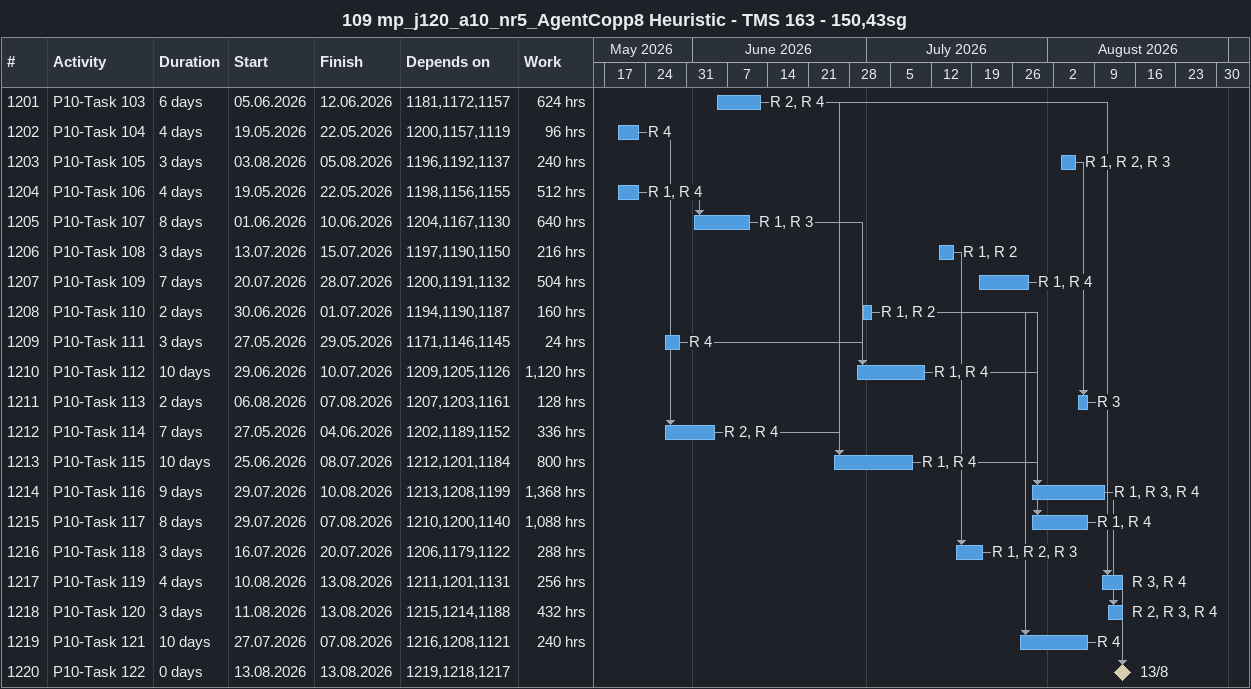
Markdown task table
109 mp_j120_a10_nr5_AgentCopp8 Heuristic - TMS 163 - 150,43sg

| ID | Task | Duration | Start | Finish | Predecessors | Resources | Work (h) |
|---|---|---|---|---|---|---|---|
| 1201 | P10-Task 103 | 6d | 2026-06-05 | 2026-06-12 | 1181, 1172, 1157 | R 2, R 4 | 624 |
| 1202 | P10-Task 104 | 4d | 2026-05-19 | 2026-05-22 | 1200, 1157, 1119 | R 4 | 96 |
| 1203 | P10-Task 105 | 3d | 2026-08-03 | 2026-08-05 | 1196, 1192, 1137 | R 1, R 2, R 3 | 240 |
| 1204 | P10-Task 106 | 4d | 2026-05-19 | 2026-05-22 | 1198, 1156, 1155 | R 1, R 4 | 512 |
| 1205 | P10-Task 107 | 8d | 2026-06-01 | 2026-06-10 | 1204, 1167, 1130 | R 1, R 3 | 640 |
| 1206 | P10-Task 108 | 3d | 2026-07-13 | 2026-07-15 | 1197, 1190, 1150 | R 1, R 2 | 216 |
| 1207 | P10-Task 109 | 7d | 2026-07-20 | 2026-07-28 | 1200, 1191, 1132 | R 1, R 4 | 504 |
| 1208 | P10-Task 110 | 2d | 2026-06-30 | 2026-07-01 | 1194, 1190, 1187 | R 1, R 2 | 160 |
| 1209 | P10-Task 111 | 3d | 2026-05-27 | 2026-05-29 | 1171, 1146, 1145 | R 4 | 24 |
| 1210 | P10-Task 112 | 10d | 2026-06-29 | 2026-07-10 | 1209, 1205, 1126 | R 1, R 4 | 1120 |
| 1211 | P10-Task 113 | 2d | 2026-08-06 | 2026-08-07 | 1207, 1203, 1161 | R 3 | 128 |
| 1212 | P10-Task 114 | 7d | 2026-05-27 | 2026-06-04 | 1202, 1189, 1152 | R 2, R 4 | 336 |
| 1213 | P10-Task 115 | 10d | 2026-06-25 | 2026-07-08 | 1212, 1201, 1184 | R 1, R 4 | 800 |
| 1214 | P10-Task 116 | 9d | 2026-07-29 | 2026-08-10 | 1213, 1208, 1199 | R 1, R 3, R 4 | 1368 |
| 1215 | P10-Task 117 | 8d | 2026-07-29 | 2026-08-07 | 1210, 1200, 1140 | R 1, R 4 | 1088 |
| 1216 | P10-Task 118 | 3d | 2026-07-16 | 2026-07-20 | 1206, 1179, 1122 | R 1, R 2, R 3 | 288 |
| 1217 | P10-Task 119 | 4d | 2026-08-10 | 2026-08-13 | 1211, 1201, 1131 | R 3, R 4 | 256 |
| 1218 | P10-Task 120 | 3d | 2026-08-11 | 2026-08-13 | 1215, 1214, 1188 | R 2, R 3, R 4 | 432 |
| 1219 | P10-Task 121 | 10d | 2026-07-27 | 2026-08-07 | 1216, 1208, 1121 | R 4 | 240 |
| 1220 | P10-Task 122 | 0d | 2026-08-13 | 2026-08-13 | 1219, 1218, 1217 |  |  |
